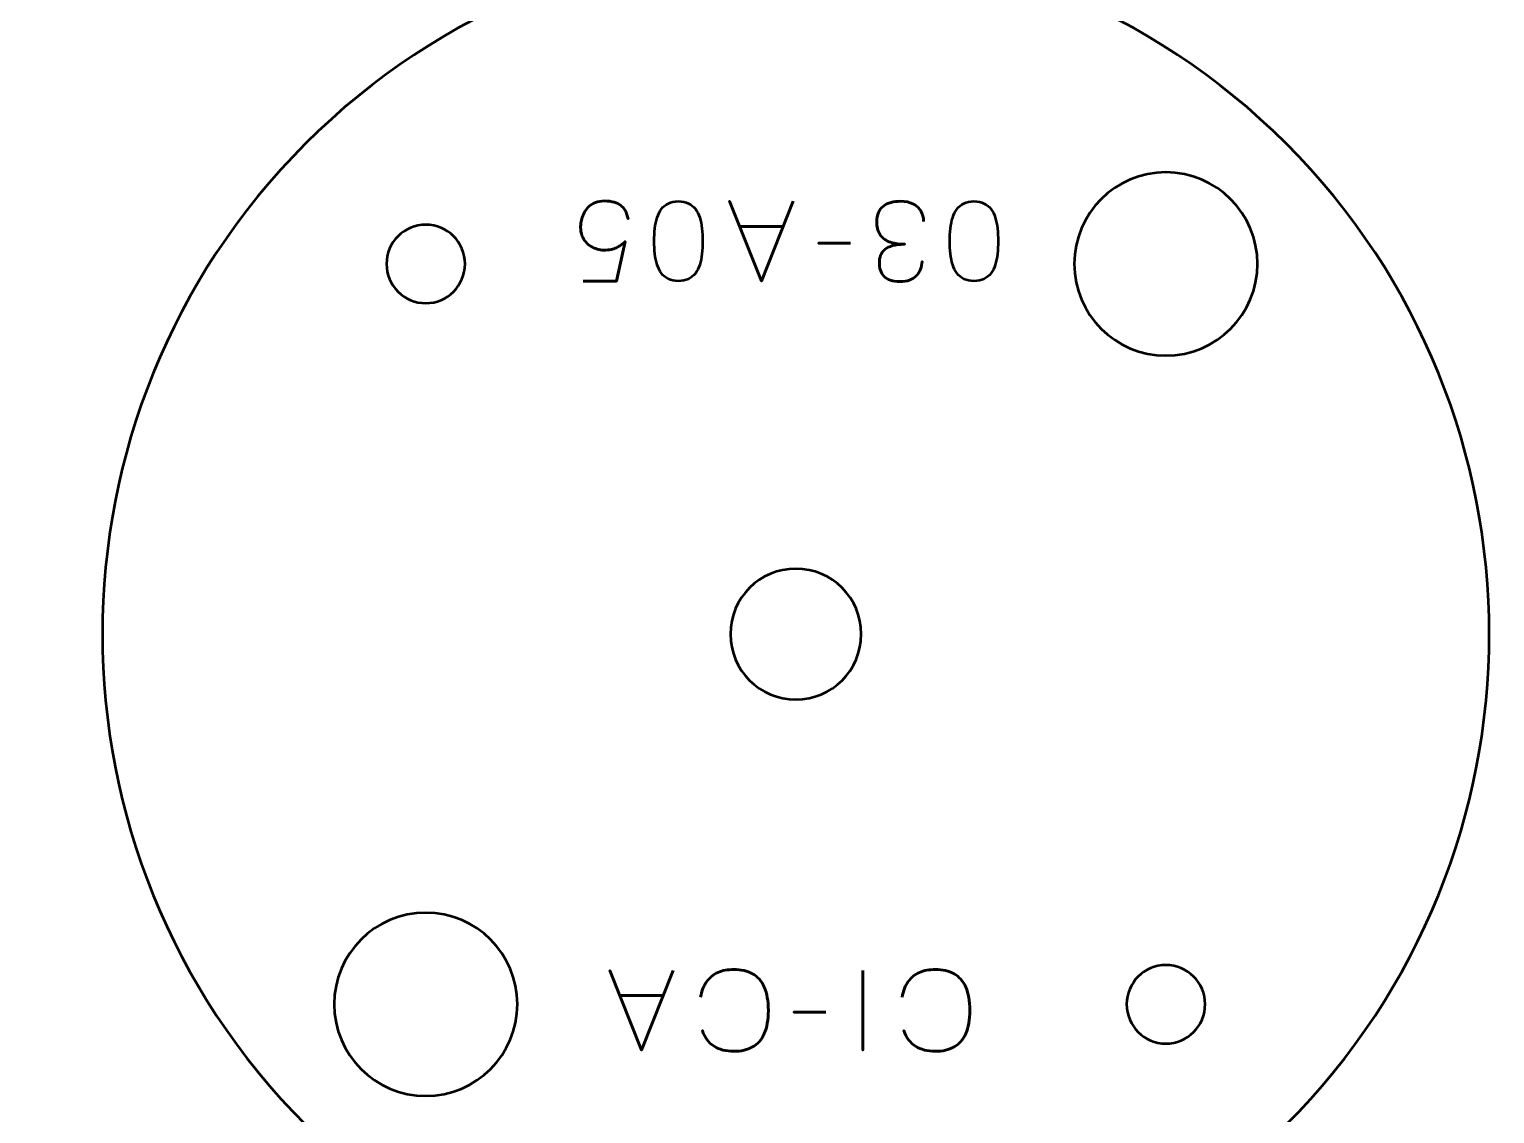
# Model space of a CAD drawing. Header units: centimetres. Extents: x -21 to 0, y -29.7 to 0.
# Drawn here: x -17.23 to -11.63, y -21.88 to -17.74 of the extents above; entities that cross this region are included whole.
import ezdxf

# ---------------------------------------------------------------- set-up
doc = ezdxf.new("R2010")
doc.units = ezdxf.units.CM
doc.header["$MEASUREMENT"] = 0
doc.layers.add('Layer 1', color=7, linetype='Continuous')

msp = doc.modelspace()

# ---------------------------------------------------------------- linework, layer by layer
at = {"layer": 'Layer 1', "color": 1, "lineweight": 53}
msp.add_open_spline([(-21.00003, -29.19995), (-21.00003, -29.19995), (-21.00003, -2.29992), (-21.00003, -2.29992), (-21.00003, -2.29992), (-21.00003, -2.21709), (-20.93286, -2.14992), (-20.85003, -2.14992), (-20.85003, -2.14992), (-20.7672, -2.14992), (-20.70003, -2.08275), (-20.70003, -1.99992), (-20.70003, -1.99992), (-20.70003, -1.91709), (-20.7672, -1.84992), (-20.85003, -1.84992), (-20.85003, -1.84992), (-20.93286, -1.84992), (-21.00003, -1.78275), (-21.00003, -1.69992), (-21.00003, -1.69992), (-21.00003, -1.61709), (-20.93286, -1.54992), (-20.85003, -1.54992), (-20.85003, -1.54992), (-20.7672, -1.54992), (-20.70003, -1.48275), (-20.70003, -1.39992), (-20.70003, -1.39992), (-20.70003, -1.31709), (-20.7672, -1.24992), (-20.85003, -1.24992), (-20.85003, -1.24992), (-20.93286, -1.24992), (-21.00003, -1.18275), (-21.00003, -1.09992), (-21.00003, -1.09992), (-21.00003, -1.09992), (-21.00003, -0.49992), (-21.00003, -0.49992), (-21.00003, -0.49992), (-21.00003, -0.22295), (-20.77694, 0.00004), (-20.49994, 0.00004), (-20.49994, 0.00004), (-20.49994, 0.00004), (-0.50008, 0.00004), (-0.50008, 0.00004), (-0.50008, 0.00004), (-0.22294, 0.00004), (0.00002, -0.22295), (0.00002, -0.49992), (0.00002, -0.49992), (0.00002, -0.49992), (0.00002, -29.19995), (0.00002, -29.19995), (0.00002, -29.19995), (0.00002, -29.47695), (-0.22294, -29.70004), (-0.50008, -29.70004), (-0.50008, -29.70004), (-0.50008, -29.70004), (-20.49994, -29.70004), (-20.49994, -29.70004), (-20.49994, -29.70004), (-20.77694, -29.70004), (-21.00003, -29.47695), (-21.00003, -29.19995)], degree=3, knots=[0, 0, 0, 0, 0.0588235, 0.0588235, 0.0588235, 0.0588235, 0.1176471, 0.1176471, 0.1176471, 0.1176471, 0.1764706, 0.1764706, 0.1764706, 0.1764706, 0.2352941, 0.2352941, 0.2352941, 0.2352941, 0.2941176, 0.2941176, 0.2941176, 0.2941176, 0.3529412, 0.3529412, 0.3529412, 0.3529412, 0.4117647, 0.4117647, 0.4117647, 0.4117647, 0.4705882, 0.4705882, 0.4705882, 0.4705882, 0.5294118, 0.5294118, 0.5294118, 0.5294118, 0.5882353, 0.5882353, 0.5882353, 0.5882353, 0.6470588, 0.6470588, 0.6470588, 0.6470588, 0.7058824, 0.7058824, 0.7058824, 0.7058824, 0.7647059, 0.7647059, 0.7647059, 0.7647059, 0.8235294, 0.8235294, 0.8235294, 0.8235294, 0.8823529, 0.8823529, 0.8823529, 0.8823529, 0.9411765, 0.9411765, 0.9411765, 0.9411765, 1, 1, 1, 1], dxfattribs=at)
at = {"layer": 'Layer 1', "color": 3, "lineweight": 53}
msp.add_open_spline([(-16.17377, -18.17613), (-15.13907, -17.14143), (-13.46083, -17.14143), (-12.4261, -18.17616), (-12.4261, -18.17616), (-11.3914, -19.21086), (-11.3914, -20.8891), (-12.4261, -21.9238), (-12.4261, -21.9238), (-13.46083, -22.95852), (-15.13907, -22.95852), (-16.17377, -21.92382), (-16.17377, -21.92382), (-17.2085, -20.8891), (-17.2085, -19.21086), (-16.17377, -18.17613)], degree=3, knots=[0, 0, 0, 0, 0.25, 0.25, 0.25, 0.25, 0.5, 0.5, 0.5, 0.5, 0.75, 0.75, 0.75, 0.75, 1, 1, 1, 1], dxfattribs=at)
at = {"layer": 'Layer 1', "lineweight": 53}
for points in [[(-13.23575, -18.63577), (-13.23575, -18.44249), (-13.07901, -18.28575), (-12.88574, -18.28575), (-12.88574, -18.28575), (-12.69246, -18.28575), (-12.53572, -18.44249), (-12.53572, -18.63577), (-12.53572, -18.63577), (-12.53572, -18.82904), (-12.69246, -18.98578), (-12.88574, -18.98578), (-12.88574, -18.98578), (-13.07901, -18.98578), (-13.23575, -18.82904), (-13.23575, -18.63577)], [(-15.86417, -18.63576), (-15.86417, -18.55293), (-15.797, -18.48576), (-15.71417, -18.48576), (-15.71417, -18.48576), (-15.63134, -18.48576), (-15.56417, -18.55293), (-15.56417, -18.63576), (-15.56417, -18.63576), (-15.56417, -18.71859), (-15.63134, -18.78576), (-15.71417, -18.78576), (-15.71417, -18.78576), (-15.797, -18.78576), (-15.86417, -18.71859), (-15.86417, -18.63576)], [(-14.54996, -20.04998), (-14.54996, -19.91194), (-14.438, -19.79998), (-14.29996, -19.79998), (-14.29996, -19.79998), (-14.16191, -19.79998), (-14.04995, -19.91194), (-14.04995, -20.04998), (-14.04995, -20.04998), (-14.04995, -20.18803), (-14.16191, -20.29999), (-14.29996, -20.29999), (-14.29996, -20.29999), (-14.438, -20.29999), (-14.54996, -20.18803), (-14.54996, -20.04998)], [(-16.06418, -21.46419), (-16.06418, -21.27092), (-15.90744, -21.11418), (-15.71416, -21.11418), (-15.71416, -21.11418), (-15.52089, -21.11418), (-15.36415, -21.27092), (-15.36415, -21.46419), (-15.36415, -21.46419), (-15.36415, -21.65747), (-15.52089, -21.81421), (-15.71416, -21.81421), (-15.71416, -21.81421), (-15.90744, -21.81421), (-16.06418, -21.65747), (-16.06418, -21.46419)], [(-13.03575, -21.46419), (-13.03575, -21.38136), (-12.96858, -21.31419), (-12.88575, -21.31419), (-12.88575, -21.31419), (-12.80292, -21.31419), (-12.73575, -21.38136), (-12.73575, -21.46419), (-12.73575, -21.46419), (-12.73575, -21.54702), (-12.80292, -21.61419), (-12.88575, -21.61419), (-12.88575, -21.61419), (-12.96858, -21.61419), (-13.03575, -21.54702), (-13.03575, -21.46419)]]:
    msp.add_open_spline(points, degree=3, knots=[0, 0, 0, 0, 0.25, 0.25, 0.25, 0.25, 0.5, 0.5, 0.5, 0.5, 0.75, 0.75, 0.75, 0.75, 1, 1, 1, 1], dxfattribs=at)
at = {"layer": 'Layer 1', "color": 5, "lineweight": 53}
for points, knots in [([(-15.11274, -18.70174), (-15.11274, -18.70174), (-14.98574, -18.70174), (-14.98574, -18.70174), (-14.98574, -18.70174), (-14.98574, -18.70174), (-14.95187, -18.55019), (-14.95187, -18.55019), (-14.95187, -18.55019), (-14.9578, -18.55527), (-14.96344, -18.55985), (-14.96888, -18.56388), (-14.96888, -18.56388), (-14.97424, -18.5679), (-14.97988, -18.57128), (-14.98581, -18.57411), (-14.98581, -18.57411), (-14.99181, -18.57693), (-14.99858, -18.57905), (-15.00613, -18.58053), (-15.00613, -18.58053), (-15.01375, -18.58201), (-15.02278, -18.58279), (-15.03315, -18.58279), (-15.03315, -18.58279), (-15.04162, -18.58279), (-15.05009, -18.58166), (-15.05855, -18.57933), (-15.05855, -18.57933), (-15.06702, -18.57707), (-15.07506, -18.57361), (-15.08268, -18.56903), (-15.08268, -18.56903), (-15.09037, -18.56437), (-15.09715, -18.55858), (-15.10307, -18.5516), (-15.10307, -18.5516), (-15.10907, -18.54461), (-15.1138, -18.53643), (-15.11718, -18.52705), (-15.11718, -18.52705), (-15.12064, -18.51766), (-15.1224, -18.50701), (-15.12247, -18.49516), (-15.12247, -18.49516), (-15.12255, -18.49078), (-15.12205, -18.48528), (-15.12106, -18.47879), (-15.12106, -18.47879), (-15.12015, -18.4723), (-15.11845, -18.46524), (-15.11605, -18.45776), (-15.11605, -18.45776), (-15.11366, -18.45028), (-15.11027, -18.44287), (-15.10597, -18.43554), (-15.10597, -18.43554), (-15.10166, -18.4282), (-15.09616, -18.4215), (-15.08953, -18.41543), (-15.08953, -18.41543), (-15.08289, -18.40936), (-15.07485, -18.40449), (-15.06547, -18.40082), (-15.06547, -18.40082), (-15.05601, -18.39723), (-15.04493, -18.39532), (-15.03231, -18.39525), (-15.03231, -18.39525), (-15.01721, -18.39532), (-15.00451, -18.39694), (-14.99421, -18.39998), (-14.99421, -18.39998), (-14.9839, -18.40308), (-14.97551, -18.4071), (-14.96902, -18.41218), (-14.96902, -18.41218), (-14.96246, -18.41726), (-14.95738, -18.42284), (-14.95371, -18.4289), (-14.95371, -18.4289), (-14.95004, -18.43497), (-14.94729, -18.44104), (-14.94545, -18.44711), (-14.94545, -18.44711), (-14.94362, -18.45318), (-14.94221, -18.45875), (-14.94129, -18.46383), (-14.94129, -18.46383), (-14.94221, -18.45875), (-14.94362, -18.45318), (-14.94545, -18.44711), (-14.94545, -18.44711), (-14.94729, -18.44104), (-14.95004, -18.43497), (-14.95371, -18.4289), (-14.95371, -18.4289), (-14.95738, -18.42284), (-14.96246, -18.41726), (-14.96902, -18.41218), (-14.96902, -18.41218), (-14.97551, -18.4071), (-14.9839, -18.40308), (-14.99421, -18.39998), (-14.99421, -18.39998), (-15.00451, -18.39694), (-15.01721, -18.39532), (-15.03231, -18.39525), (-15.03231, -18.39525), (-15.04493, -18.39532), (-15.05601, -18.39723), (-15.06547, -18.40082), (-15.06547, -18.40082), (-15.07485, -18.40449), (-15.08289, -18.40936), (-15.08953, -18.41543), (-15.08953, -18.41543), (-15.09616, -18.4215), (-15.10166, -18.4282), (-15.10597, -18.43554), (-15.10597, -18.43554), (-15.11027, -18.44287), (-15.11366, -18.45028), (-15.11605, -18.45776), (-15.11605, -18.45776), (-15.11845, -18.46524), (-15.12015, -18.4723), (-15.12106, -18.47879), (-15.12106, -18.47879), (-15.12205, -18.48528), (-15.12255, -18.49078), (-15.12247, -18.49516), (-15.12247, -18.49516), (-15.1224, -18.50701), (-15.12064, -18.51766), (-15.11718, -18.52705), (-15.11718, -18.52705), (-15.1138, -18.53643), (-15.10907, -18.54461), (-15.10307, -18.5516), (-15.10307, -18.5516), (-15.09715, -18.55858), (-15.09037, -18.56437), (-15.08268, -18.56903), (-15.08268, -18.56903), (-15.07506, -18.57361), (-15.06702, -18.57707), (-15.05855, -18.57933), (-15.05855, -18.57933), (-15.05009, -18.58166), (-15.04162, -18.58279), (-15.03315, -18.58279), (-15.03315, -18.58279), (-15.02278, -18.58279), (-15.01375, -18.58201), (-15.00613, -18.58053), (-15.00613, -18.58053), (-14.99858, -18.57905), (-14.99181, -18.57693), (-14.98581, -18.57411), (-14.98581, -18.57411), (-14.97988, -18.57128), (-14.97424, -18.5679), (-14.96888, -18.56388), (-14.96888, -18.56388), (-14.96344, -18.55985), (-14.9578, -18.55527), (-14.95187, -18.55019), (-14.95187, -18.55019), (-14.95187, -18.55019), (-14.98574, -18.70174), (-14.98574, -18.70174), (-14.98574, -18.70174), (-14.98574, -18.70174), (-15.11274, -18.70174), (-15.11274, -18.70174)], [0, 0, 0, 0, 0.0227273, 0.0227273, 0.0227273, 0.0227273, 0.0454545, 0.0454545, 0.0454545, 0.0454545, 0.0681818, 0.0681818, 0.0681818, 0.0681818, 0.0909091, 0.0909091, 0.0909091, 0.0909091, 0.1136364, 0.1136364, 0.1136364, 0.1136364, 0.1363636, 0.1363636, 0.1363636, 0.1363636, 0.1590909, 0.1590909, 0.1590909, 0.1590909, 0.1818182, 0.1818182, 0.1818182, 0.1818182, 0.2045455, 0.2045455, 0.2045455, 0.2045455, 0.2272727, 0.2272727, 0.2272727, 0.2272727, 0.25, 0.25, 0.25, 0.25, 0.2727273, 0.2727273, 0.2727273, 0.2727273, 0.2954545, 0.2954545, 0.2954545, 0.2954545, 0.3181818, 0.3181818, 0.3181818, 0.3181818, 0.3409091, 0.3409091, 0.3409091, 0.3409091, 0.3636364, 0.3636364, 0.3636364, 0.3636364, 0.3863636, 0.3863636, 0.3863636, 0.3863636, 0.4090909, 0.4090909, 0.4090909, 0.4090909, 0.4318182, 0.4318182, 0.4318182, 0.4318182, 0.4545455, 0.4545455, 0.4545455, 0.4545455, 0.4772727, 0.4772727, 0.4772727, 0.4772727, 0.5, 0.5, 0.5, 0.5, 0.5227273, 0.5227273, 0.5227273, 0.5227273, 0.5454545, 0.5454545, 0.5454545, 0.5454545, 0.5681818, 0.5681818, 0.5681818, 0.5681818, 0.5909091, 0.5909091, 0.5909091, 0.5909091, 0.6136364, 0.6136364, 0.6136364, 0.6136364, 0.6363636, 0.6363636, 0.6363636, 0.6363636, 0.6590909, 0.6590909, 0.6590909, 0.6590909, 0.6818182, 0.6818182, 0.6818182, 0.6818182, 0.7045455, 0.7045455, 0.7045455, 0.7045455, 0.7272727, 0.7272727, 0.7272727, 0.7272727, 0.75, 0.75, 0.75, 0.75, 0.7727273, 0.7727273, 0.7727273, 0.7727273, 0.7954545, 0.7954545, 0.7954545, 0.7954545, 0.8181818, 0.8181818, 0.8181818, 0.8181818, 0.8409091, 0.8409091, 0.8409091, 0.8409091, 0.8636364, 0.8636364, 0.8636364, 0.8636364, 0.8863636, 0.8863636, 0.8863636, 0.8863636, 0.9090909, 0.9090909, 0.9090909, 0.9090909, 0.9318182, 0.9318182, 0.9318182, 0.9318182, 0.9545455, 0.9545455, 0.9545455, 0.9545455, 0.9772727, 0.9772727, 0.9772727, 0.9772727, 1, 1, 1, 1]), ([(-14.74868, -18.39652), (-14.76349, -18.39659), (-14.77626, -18.3992), (-14.78692, -18.40428), (-14.78692, -18.40428), (-14.7975, -18.40936), (-14.80632, -18.41663), (-14.81337, -18.42587), (-14.81337, -18.42587), (-14.82036, -18.43518), (-14.82586, -18.44619), (-14.82995, -18.45889), (-14.82995, -18.45889), (-14.83398, -18.47159), (-14.83687, -18.48549), (-14.83849, -18.50073), (-14.83849, -18.50073), (-14.84019, -18.51597), (-14.84103, -18.53199), (-14.84096, -18.54892), (-14.84096, -18.54892), (-14.84103, -18.56578), (-14.84019, -18.5818), (-14.83849, -18.59697), (-14.83849, -18.59697), (-14.83687, -18.61214), (-14.83398, -18.62611), (-14.82995, -18.63881), (-14.82995, -18.63881), (-14.82586, -18.65144), (-14.82036, -18.66244), (-14.81337, -18.67183), (-14.81337, -18.67183), (-14.80632, -18.68114), (-14.7975, -18.68841), (-14.78692, -18.69349), (-14.78692, -18.69349), (-14.77626, -18.69864), (-14.76349, -18.70125), (-14.74868, -18.70132), (-14.74868, -18.70132), (-14.73386, -18.70125), (-14.72109, -18.69864), (-14.71043, -18.69349), (-14.71043, -18.69349), (-14.69985, -18.68841), (-14.69103, -18.68114), (-14.68398, -18.67183), (-14.68398, -18.67183), (-14.67699, -18.66244), (-14.67149, -18.65144), (-14.6674, -18.63881), (-14.6674, -18.63881), (-14.66337, -18.62611), (-14.66048, -18.61214), (-14.65886, -18.59697), (-14.65886, -18.59697), (-14.65717, -18.5818), (-14.65632, -18.56578), (-14.65639, -18.54892), (-14.65639, -18.54892), (-14.65632, -18.53199), (-14.65717, -18.51597), (-14.65886, -18.50073), (-14.65886, -18.50073), (-14.66048, -18.48549), (-14.66337, -18.47159), (-14.6674, -18.45889), (-14.6674, -18.45889), (-14.67149, -18.44619), (-14.67699, -18.43518), (-14.68398, -18.42587), (-14.68398, -18.42587), (-14.69103, -18.41663), (-14.69985, -18.40936), (-14.71043, -18.40428), (-14.71043, -18.40428), (-14.72109, -18.3992), (-14.73386, -18.39659), (-14.74868, -18.39652)], [0, 0, 0, 0, 0.05, 0.05, 0.05, 0.05, 0.1, 0.1, 0.1, 0.1, 0.15, 0.15, 0.15, 0.15, 0.2, 0.2, 0.2, 0.2, 0.25, 0.25, 0.25, 0.25, 0.3, 0.3, 0.3, 0.3, 0.35, 0.35, 0.35, 0.35, 0.4, 0.4, 0.4, 0.4, 0.45, 0.45, 0.45, 0.45, 0.5, 0.5, 0.5, 0.5, 0.55, 0.55, 0.55, 0.55, 0.6, 0.6, 0.6, 0.6, 0.65, 0.65, 0.65, 0.65, 0.7, 0.7, 0.7, 0.7, 0.75, 0.75, 0.75, 0.75, 0.8, 0.8, 0.8, 0.8, 0.85, 0.85, 0.85, 0.85, 0.9, 0.9, 0.9, 0.9, 0.95, 0.95, 0.95, 0.95, 1, 1, 1, 1]), ([(-14.74868, -18.39652), (-14.76349, -18.39659), (-14.77626, -18.3992), (-14.78692, -18.40428), (-14.78692, -18.40428), (-14.7975, -18.40936), (-14.80632, -18.41663), (-14.81337, -18.42587), (-14.81337, -18.42587), (-14.82036, -18.43518), (-14.82586, -18.44619), (-14.82995, -18.45889), (-14.82995, -18.45889), (-14.83398, -18.47159), (-14.83687, -18.48549), (-14.83849, -18.50073), (-14.83849, -18.50073), (-14.84019, -18.51597), (-14.84103, -18.53199), (-14.84096, -18.54892), (-14.84096, -18.54892), (-14.84103, -18.56578), (-14.84019, -18.5818), (-14.83849, -18.59697), (-14.83849, -18.59697), (-14.83687, -18.61214), (-14.83398, -18.62611), (-14.82995, -18.63881), (-14.82995, -18.63881), (-14.82586, -18.65144), (-14.82036, -18.66244), (-14.81337, -18.67183), (-14.81337, -18.67183), (-14.80632, -18.68114), (-14.7975, -18.68841), (-14.78692, -18.69349), (-14.78692, -18.69349), (-14.77626, -18.69864), (-14.76349, -18.70125), (-14.74868, -18.70132), (-14.74868, -18.70132), (-14.73386, -18.70125), (-14.72109, -18.69864), (-14.71043, -18.69349), (-14.71043, -18.69349), (-14.69985, -18.68841), (-14.69103, -18.68114), (-14.68398, -18.67183), (-14.68398, -18.67183), (-14.67699, -18.66244), (-14.67149, -18.65144), (-14.6674, -18.63881), (-14.6674, -18.63881), (-14.66337, -18.62611), (-14.66048, -18.61214), (-14.65886, -18.59697), (-14.65886, -18.59697), (-14.65717, -18.5818), (-14.65632, -18.56578), (-14.65639, -18.54892), (-14.65639, -18.54892), (-14.65632, -18.53199), (-14.65717, -18.51597), (-14.65886, -18.50073), (-14.65886, -18.50073), (-14.66048, -18.48549), (-14.66337, -18.47159), (-14.6674, -18.45889), (-14.6674, -18.45889), (-14.67149, -18.44619), (-14.67699, -18.43518), (-14.68398, -18.42587), (-14.68398, -18.42587), (-14.69103, -18.41663), (-14.69985, -18.40936), (-14.71043, -18.40428), (-14.71043, -18.40428), (-14.72109, -18.3992), (-14.73386, -18.39659), (-14.74868, -18.39652)], [0, 0, 0, 0, 0.05, 0.05, 0.05, 0.05, 0.1, 0.1, 0.1, 0.1, 0.15, 0.15, 0.15, 0.15, 0.2, 0.2, 0.2, 0.2, 0.25, 0.25, 0.25, 0.25, 0.3, 0.3, 0.3, 0.3, 0.35, 0.35, 0.35, 0.35, 0.4, 0.4, 0.4, 0.4, 0.45, 0.45, 0.45, 0.45, 0.5, 0.5, 0.5, 0.5, 0.55, 0.55, 0.55, 0.55, 0.6, 0.6, 0.6, 0.6, 0.65, 0.65, 0.65, 0.65, 0.7, 0.7, 0.7, 0.7, 0.75, 0.75, 0.75, 0.75, 0.8, 0.8, 0.8, 0.8, 0.85, 0.85, 0.85, 0.85, 0.9, 0.9, 0.9, 0.9, 0.95, 0.95, 0.95, 0.95, 1, 1, 1, 1]), ([(-14.31053, -18.39652), (-14.31053, -18.39652), (-14.4316, -18.70174), (-14.4316, -18.70174), (-14.4316, -18.70174), (-14.4316, -18.70174), (-14.5531, -18.39652), (-14.5531, -18.39652), (-14.5531, -18.39652), (-14.5531, -18.39652), (-14.4316, -18.70174), (-14.4316, -18.70174), (-14.4316, -18.70174), (-14.4316, -18.70174), (-14.31053, -18.39652), (-14.31053, -18.39652)], [0, 0, 0, 0, 0.25, 0.25, 0.25, 0.25, 0.5, 0.5, 0.5, 0.5, 0.75, 0.75, 0.75, 0.75, 1, 1, 1, 1]), ([(-13.81185, -18.47314), (-13.81192, -18.4579), (-13.81545, -18.44464), (-13.82243, -18.43314), (-13.82243, -18.43314), (-13.82942, -18.42171), (-13.83937, -18.41275), (-13.85235, -18.40633), (-13.85235, -18.40633), (-13.86533, -18.39991), (-13.88092, -18.39666), (-13.89906, -18.39652), (-13.89906, -18.39652), (-13.91267, -18.39652), (-13.92502, -18.39793), (-13.93617, -18.40089), (-13.93617, -18.40089), (-13.94739, -18.40386), (-13.95698, -18.40844), (-13.9651, -18.41472), (-13.9651, -18.41472), (-13.97321, -18.421), (-13.97942, -18.42912), (-13.98379, -18.43899), (-13.98379, -18.43899), (-13.98824, -18.44894), (-13.99042, -18.46087), (-13.99049, -18.47484), (-13.99049, -18.47484), (-13.99057, -18.49346), (-13.98676, -18.5092), (-13.97921, -18.52197), (-13.97921, -18.52197), (-13.97166, -18.53474), (-13.95994, -18.54433), (-13.94421, -18.55089), (-13.94421, -18.55089), (-13.92848, -18.55746), (-13.9083, -18.56077), (-13.88382, -18.56077), (-13.88382, -18.56077), (-13.90209, -18.5607), (-13.9174, -18.56239), (-13.92989, -18.56585), (-13.92989, -18.56585), (-13.94231, -18.56931), (-13.95225, -18.57418), (-13.95973, -18.58053), (-13.95973, -18.58053), (-13.96721, -18.58681), (-13.97264, -18.59429), (-13.97589, -18.60289), (-13.97589, -18.60289), (-13.97921, -18.61143), (-13.98083, -18.62081), (-13.98076, -18.63104), (-13.98076, -18.63104), (-13.98083, -18.64128), (-13.97942, -18.65073), (-13.9766, -18.65948), (-13.9766, -18.65948), (-13.97384, -18.66823), (-13.96933, -18.67592), (-13.96319, -18.68248), (-13.96319, -18.68248), (-13.95705, -18.68904), (-13.94894, -18.69419), (-13.93899, -18.69786), (-13.93899, -18.69786), (-13.92897, -18.70153), (-13.91676, -18.70336), (-13.90244, -18.70343), (-13.90244, -18.70343), (-13.88819, -18.70336), (-13.8757, -18.70125), (-13.86512, -18.69715), (-13.86512, -18.69715), (-13.85446, -18.69306), (-13.84572, -18.68749), (-13.83866, -18.68036), (-13.83866, -18.68036), (-13.83168, -18.67324), (-13.82645, -18.66512), (-13.823, -18.65595), (-13.823, -18.65595), (-13.81947, -18.64678), (-13.81778, -18.63704), (-13.81778, -18.62681), (-13.81778, -18.62681), (-13.81778, -18.63704), (-13.81947, -18.64678), (-13.823, -18.65595), (-13.823, -18.65595), (-13.82645, -18.66512), (-13.83168, -18.67324), (-13.83866, -18.68036), (-13.83866, -18.68036), (-13.84572, -18.68749), (-13.85446, -18.69306), (-13.86512, -18.69715), (-13.86512, -18.69715), (-13.8757, -18.70125), (-13.88819, -18.70336), (-13.90244, -18.70343), (-13.90244, -18.70343), (-13.91676, -18.70336), (-13.92897, -18.70153), (-13.93899, -18.69786), (-13.93899, -18.69786), (-13.94894, -18.69419), (-13.95705, -18.68904), (-13.96319, -18.68248), (-13.96319, -18.68248), (-13.96933, -18.67592), (-13.97384, -18.66823), (-13.9766, -18.65948), (-13.9766, -18.65948), (-13.97942, -18.65073), (-13.98083, -18.64128), (-13.98076, -18.63104), (-13.98076, -18.63104), (-13.98083, -18.62081), (-13.97921, -18.61143), (-13.97589, -18.60289), (-13.97589, -18.60289), (-13.97264, -18.59429), (-13.96721, -18.58681), (-13.95973, -18.58053), (-13.95973, -18.58053), (-13.95225, -18.57418), (-13.94231, -18.56931), (-13.92989, -18.56585), (-13.92989, -18.56585), (-13.9174, -18.56239), (-13.90209, -18.5607), (-13.88382, -18.56077), (-13.88382, -18.56077), (-13.9083, -18.56077), (-13.92848, -18.55746), (-13.94421, -18.55089), (-13.94421, -18.55089), (-13.95994, -18.54433), (-13.97166, -18.53474), (-13.97921, -18.52197), (-13.97921, -18.52197), (-13.98676, -18.5092), (-13.99057, -18.49346), (-13.99049, -18.47484), (-13.99049, -18.47484), (-13.99042, -18.46087), (-13.98824, -18.44894), (-13.98379, -18.43899), (-13.98379, -18.43899), (-13.97942, -18.42912), (-13.97321, -18.421), (-13.9651, -18.41472), (-13.9651, -18.41472), (-13.95698, -18.40844), (-13.94739, -18.40386), (-13.93617, -18.40089), (-13.93617, -18.40089), (-13.92502, -18.39793), (-13.91267, -18.39652), (-13.89906, -18.39652), (-13.89906, -18.39652), (-13.88092, -18.39666), (-13.86533, -18.39991), (-13.85235, -18.40633), (-13.85235, -18.40633), (-13.83937, -18.41275), (-13.82942, -18.42171), (-13.82243, -18.43314), (-13.82243, -18.43314), (-13.81545, -18.44464), (-13.81192, -18.4579), (-13.81185, -18.47314)], [0, 0, 0, 0, 0.0227273, 0.0227273, 0.0227273, 0.0227273, 0.0454545, 0.0454545, 0.0454545, 0.0454545, 0.0681818, 0.0681818, 0.0681818, 0.0681818, 0.0909091, 0.0909091, 0.0909091, 0.0909091, 0.1136364, 0.1136364, 0.1136364, 0.1136364, 0.1363636, 0.1363636, 0.1363636, 0.1363636, 0.1590909, 0.1590909, 0.1590909, 0.1590909, 0.1818182, 0.1818182, 0.1818182, 0.1818182, 0.2045455, 0.2045455, 0.2045455, 0.2045455, 0.2272727, 0.2272727, 0.2272727, 0.2272727, 0.25, 0.25, 0.25, 0.25, 0.2727273, 0.2727273, 0.2727273, 0.2727273, 0.2954545, 0.2954545, 0.2954545, 0.2954545, 0.3181818, 0.3181818, 0.3181818, 0.3181818, 0.3409091, 0.3409091, 0.3409091, 0.3409091, 0.3636364, 0.3636364, 0.3636364, 0.3636364, 0.3863636, 0.3863636, 0.3863636, 0.3863636, 0.4090909, 0.4090909, 0.4090909, 0.4090909, 0.4318182, 0.4318182, 0.4318182, 0.4318182, 0.4545455, 0.4545455, 0.4545455, 0.4545455, 0.4772727, 0.4772727, 0.4772727, 0.4772727, 0.5, 0.5, 0.5, 0.5, 0.5227273, 0.5227273, 0.5227273, 0.5227273, 0.5454545, 0.5454545, 0.5454545, 0.5454545, 0.5681818, 0.5681818, 0.5681818, 0.5681818, 0.5909091, 0.5909091, 0.5909091, 0.5909091, 0.6136364, 0.6136364, 0.6136364, 0.6136364, 0.6363636, 0.6363636, 0.6363636, 0.6363636, 0.6590909, 0.6590909, 0.6590909, 0.6590909, 0.6818182, 0.6818182, 0.6818182, 0.6818182, 0.7045455, 0.7045455, 0.7045455, 0.7045455, 0.7272727, 0.7272727, 0.7272727, 0.7272727, 0.75, 0.75, 0.75, 0.75, 0.7727273, 0.7727273, 0.7727273, 0.7727273, 0.7954545, 0.7954545, 0.7954545, 0.7954545, 0.8181818, 0.8181818, 0.8181818, 0.8181818, 0.8409091, 0.8409091, 0.8409091, 0.8409091, 0.8636364, 0.8636364, 0.8636364, 0.8636364, 0.8863636, 0.8863636, 0.8863636, 0.8863636, 0.9090909, 0.9090909, 0.9090909, 0.9090909, 0.9318182, 0.9318182, 0.9318182, 0.9318182, 0.9545455, 0.9545455, 0.9545455, 0.9545455, 0.9772727, 0.9772727, 0.9772727, 0.9772727, 1, 1, 1, 1]), ([(-13.61924, -18.39652), (-13.63405, -18.39659), (-13.64682, -18.3992), (-13.65748, -18.40428), (-13.65748, -18.40428), (-13.66806, -18.40936), (-13.67688, -18.41663), (-13.68393, -18.42587), (-13.68393, -18.42587), (-13.69092, -18.43518), (-13.69642, -18.44619), (-13.70051, -18.45889), (-13.70051, -18.45889), (-13.70454, -18.47159), (-13.70743, -18.48549), (-13.70905, -18.50073), (-13.70905, -18.50073), (-13.71075, -18.51597), (-13.71159, -18.53199), (-13.71152, -18.54892), (-13.71152, -18.54892), (-13.71159, -18.56578), (-13.71075, -18.5818), (-13.70905, -18.59697), (-13.70905, -18.59697), (-13.70743, -18.61214), (-13.70454, -18.62611), (-13.70051, -18.63881), (-13.70051, -18.63881), (-13.69642, -18.65144), (-13.69092, -18.66244), (-13.68393, -18.67183), (-13.68393, -18.67183), (-13.67688, -18.68114), (-13.66806, -18.68841), (-13.65748, -18.69349), (-13.65748, -18.69349), (-13.64682, -18.69864), (-13.63405, -18.70125), (-13.61924, -18.70132), (-13.61924, -18.70132), (-13.60442, -18.70125), (-13.59165, -18.69864), (-13.58099, -18.69349), (-13.58099, -18.69349), (-13.57041, -18.68841), (-13.56159, -18.68114), (-13.55454, -18.67183), (-13.55454, -18.67183), (-13.54755, -18.66244), (-13.54205, -18.65144), (-13.53796, -18.63881), (-13.53796, -18.63881), (-13.53393, -18.62611), (-13.53104, -18.61214), (-13.52942, -18.59697), (-13.52942, -18.59697), (-13.52773, -18.5818), (-13.52688, -18.56578), (-13.52695, -18.54892), (-13.52695, -18.54892), (-13.52688, -18.53199), (-13.52773, -18.51597), (-13.52942, -18.50073), (-13.52942, -18.50073), (-13.53104, -18.48549), (-13.53393, -18.47159), (-13.53796, -18.45889), (-13.53796, -18.45889), (-13.54205, -18.44619), (-13.54755, -18.43518), (-13.55454, -18.42587), (-13.55454, -18.42587), (-13.56159, -18.41663), (-13.57041, -18.40936), (-13.58099, -18.40428), (-13.58099, -18.40428), (-13.59165, -18.3992), (-13.60442, -18.39659), (-13.61924, -18.39652)], [0, 0, 0, 0, 0.05, 0.05, 0.05, 0.05, 0.1, 0.1, 0.1, 0.1, 0.15, 0.15, 0.15, 0.15, 0.2, 0.2, 0.2, 0.2, 0.25, 0.25, 0.25, 0.25, 0.3, 0.3, 0.3, 0.3, 0.35, 0.35, 0.35, 0.35, 0.4, 0.4, 0.4, 0.4, 0.45, 0.45, 0.45, 0.45, 0.5, 0.5, 0.5, 0.5, 0.55, 0.55, 0.55, 0.55, 0.6, 0.6, 0.6, 0.6, 0.65, 0.65, 0.65, 0.65, 0.7, 0.7, 0.7, 0.7, 0.75, 0.75, 0.75, 0.75, 0.8, 0.8, 0.8, 0.8, 0.85, 0.85, 0.85, 0.85, 0.9, 0.9, 0.9, 0.9, 0.95, 0.95, 0.95, 0.95, 1, 1, 1, 1]), ([(-13.61924, -18.39652), (-13.63405, -18.39659), (-13.64682, -18.3992), (-13.65748, -18.40428), (-13.65748, -18.40428), (-13.66806, -18.40936), (-13.67688, -18.41663), (-13.68393, -18.42587), (-13.68393, -18.42587), (-13.69092, -18.43518), (-13.69642, -18.44619), (-13.70051, -18.45889), (-13.70051, -18.45889), (-13.70454, -18.47159), (-13.70743, -18.48549), (-13.70905, -18.50073), (-13.70905, -18.50073), (-13.71075, -18.51597), (-13.71159, -18.53199), (-13.71152, -18.54892), (-13.71152, -18.54892), (-13.71159, -18.56578), (-13.71075, -18.5818), (-13.70905, -18.59697), (-13.70905, -18.59697), (-13.70743, -18.61214), (-13.70454, -18.62611), (-13.70051, -18.63881), (-13.70051, -18.63881), (-13.69642, -18.65144), (-13.69092, -18.66244), (-13.68393, -18.67183), (-13.68393, -18.67183), (-13.67688, -18.68114), (-13.66806, -18.68841), (-13.65748, -18.69349), (-13.65748, -18.69349), (-13.64682, -18.69864), (-13.63405, -18.70125), (-13.61924, -18.70132), (-13.61924, -18.70132), (-13.60442, -18.70125), (-13.59165, -18.69864), (-13.58099, -18.69349), (-13.58099, -18.69349), (-13.57041, -18.68841), (-13.56159, -18.68114), (-13.55454, -18.67183), (-13.55454, -18.67183), (-13.54755, -18.66244), (-13.54205, -18.65144), (-13.53796, -18.63881), (-13.53796, -18.63881), (-13.53393, -18.62611), (-13.53104, -18.61214), (-13.52942, -18.59697), (-13.52942, -18.59697), (-13.52773, -18.5818), (-13.52688, -18.56578), (-13.52695, -18.54892), (-13.52695, -18.54892), (-13.52688, -18.53199), (-13.52773, -18.51597), (-13.52942, -18.50073), (-13.52942, -18.50073), (-13.53104, -18.48549), (-13.53393, -18.47159), (-13.53796, -18.45889), (-13.53796, -18.45889), (-13.54205, -18.44619), (-13.54755, -18.43518), (-13.55454, -18.42587), (-13.55454, -18.42587), (-13.56159, -18.41663), (-13.57041, -18.40936), (-13.58099, -18.40428), (-13.58099, -18.40428), (-13.59165, -18.3992), (-13.60442, -18.39659), (-13.61924, -18.39652)], [0, 0, 0, 0, 0.05, 0.05, 0.05, 0.05, 0.1, 0.1, 0.1, 0.1, 0.15, 0.15, 0.15, 0.15, 0.2, 0.2, 0.2, 0.2, 0.25, 0.25, 0.25, 0.25, 0.3, 0.3, 0.3, 0.3, 0.35, 0.35, 0.35, 0.35, 0.4, 0.4, 0.4, 0.4, 0.45, 0.45, 0.45, 0.45, 0.5, 0.5, 0.5, 0.5, 0.55, 0.55, 0.55, 0.55, 0.6, 0.6, 0.6, 0.6, 0.65, 0.65, 0.65, 0.65, 0.7, 0.7, 0.7, 0.7, 0.75, 0.75, 0.75, 0.75, 0.8, 0.8, 0.8, 0.8, 0.85, 0.85, 0.85, 0.85, 0.9, 0.9, 0.9, 0.9, 0.95, 0.95, 0.95, 0.95, 1, 1, 1, 1]), ([(-14.34863, -18.49262), (-14.34863, -18.49262), (-14.51457, -18.49262), (-14.51457, -18.49262), (-14.51457, -18.49262), (-14.51457, -18.49262), (-14.34863, -18.49262), (-14.34863, -18.49262)], [0, 0, 0, 0, 0.5, 0.5, 0.5, 0.5, 1, 1, 1, 1]), ([(-14.0904, -18.55612), (-14.0904, -18.55612), (-14.21359, -18.55612), (-14.21359, -18.55612), (-14.21359, -18.55612), (-14.21359, -18.55612), (-14.0904, -18.55612), (-14.0904, -18.55612)], [0, 0, 0, 0, 0.5, 0.5, 0.5, 0.5, 1, 1, 1, 1]), ([(-14.76816, -21.33466), (-14.76816, -21.33466), (-14.88923, -21.63988), (-14.88923, -21.63988), (-14.88923, -21.63988), (-14.88923, -21.63988), (-15.01073, -21.33466), (-15.01073, -21.33466), (-15.01073, -21.33466), (-15.01073, -21.33466), (-14.88923, -21.63988), (-14.88923, -21.63988), (-14.88923, -21.63988), (-14.88923, -21.63988), (-14.76816, -21.33466), (-14.76816, -21.33466)], [0, 0, 0, 0, 0.25, 0.25, 0.25, 0.25, 0.5, 0.5, 0.5, 0.5, 0.75, 0.75, 0.75, 0.75, 1, 1, 1, 1]), ([(-14.66402, -21.43711), (-14.6595, -21.41291), (-14.6516, -21.39294), (-14.64052, -21.37728), (-14.64052, -21.37728), (-14.62938, -21.36168), (-14.61512, -21.35011), (-14.59777, -21.34256), (-14.59777, -21.34256), (-14.58048, -21.33501), (-14.56016, -21.3312), (-14.53702, -21.33127), (-14.53702, -21.33127), (-14.50887, -21.3312), (-14.48495, -21.33664), (-14.46533, -21.34771), (-14.46533, -21.34771), (-14.44572, -21.35872), (-14.43076, -21.37572), (-14.42046, -21.39879), (-14.42046, -21.39879), (-14.41016, -21.42187), (-14.40501, -21.45143), (-14.40494, -21.48748), (-14.40494, -21.48748), (-14.40501, -21.52339), (-14.41016, -21.55289), (-14.42046, -21.57596), (-14.42046, -21.57596), (-14.43076, -21.59903), (-14.44572, -21.6161), (-14.46533, -21.62718), (-14.46533, -21.62718), (-14.48495, -21.63826), (-14.50887, -21.64376), (-14.53702, -21.64369), (-14.53702, -21.64369), (-14.56715, -21.64376), (-14.5924, -21.63734), (-14.61265, -21.62443), (-14.61265, -21.62443), (-14.63297, -21.61152), (-14.64786, -21.59155), (-14.65724, -21.56453), (-14.65724, -21.56453), (-14.64786, -21.59155), (-14.63297, -21.61152), (-14.61265, -21.62443), (-14.61265, -21.62443), (-14.5924, -21.63734), (-14.56715, -21.64376), (-14.53702, -21.64369), (-14.53702, -21.64369), (-14.50887, -21.64376), (-14.48495, -21.63826), (-14.46533, -21.62718), (-14.46533, -21.62718), (-14.44572, -21.6161), (-14.43076, -21.59903), (-14.42046, -21.57596), (-14.42046, -21.57596), (-14.41016, -21.55289), (-14.40501, -21.52339), (-14.40494, -21.48748), (-14.40494, -21.48748), (-14.40501, -21.45143), (-14.41016, -21.42187), (-14.42046, -21.39879), (-14.42046, -21.39879), (-14.43076, -21.37572), (-14.44572, -21.35872), (-14.46533, -21.34771), (-14.46533, -21.34771), (-14.48495, -21.33664), (-14.50887, -21.3312), (-14.53702, -21.33127), (-14.53702, -21.33127), (-14.56016, -21.3312), (-14.58048, -21.33501), (-14.59777, -21.34256), (-14.59777, -21.34256), (-14.61512, -21.35011), (-14.62938, -21.36168), (-14.64052, -21.37728), (-14.64052, -21.37728), (-14.6516, -21.39294), (-14.6595, -21.41291), (-14.66402, -21.43711)], [0, 0, 0, 0, 0.0454545, 0.0454545, 0.0454545, 0.0454545, 0.0909091, 0.0909091, 0.0909091, 0.0909091, 0.1363636, 0.1363636, 0.1363636, 0.1363636, 0.1818182, 0.1818182, 0.1818182, 0.1818182, 0.2272727, 0.2272727, 0.2272727, 0.2272727, 0.2727273, 0.2727273, 0.2727273, 0.2727273, 0.3181818, 0.3181818, 0.3181818, 0.3181818, 0.3636364, 0.3636364, 0.3636364, 0.3636364, 0.4090909, 0.4090909, 0.4090909, 0.4090909, 0.4545455, 0.4545455, 0.4545455, 0.4545455, 0.5, 0.5, 0.5, 0.5, 0.5454545, 0.5454545, 0.5454545, 0.5454545, 0.5909091, 0.5909091, 0.5909091, 0.5909091, 0.6363636, 0.6363636, 0.6363636, 0.6363636, 0.6818182, 0.6818182, 0.6818182, 0.6818182, 0.7272727, 0.7272727, 0.7272727, 0.7272727, 0.7727273, 0.7727273, 0.7727273, 0.7727273, 0.8181818, 0.8181818, 0.8181818, 0.8181818, 0.8636364, 0.8636364, 0.8636364, 0.8636364, 0.9090909, 0.9090909, 0.9090909, 0.9090909, 0.9545455, 0.9545455, 0.9545455, 0.9545455, 1, 1, 1, 1]), ([(-14.04384, -21.33466), (-14.04384, -21.33466), (-14.04384, -21.63988), (-14.04384, -21.63988), (-14.04384, -21.63988), (-14.04384, -21.63988), (-14.04384, -21.33466), (-14.04384, -21.33466)], [0, 0, 0, 0, 0.5, 0.5, 0.5, 0.5, 1, 1, 1, 1]), ([(-13.89398, -21.43711), (-13.88946, -21.41291), (-13.88156, -21.39294), (-13.87048, -21.37728), (-13.87048, -21.37728), (-13.85934, -21.36168), (-13.84508, -21.35011), (-13.82773, -21.34256), (-13.82773, -21.34256), (-13.81044, -21.33501), (-13.79012, -21.3312), (-13.76698, -21.33127), (-13.76698, -21.33127), (-13.73883, -21.3312), (-13.71491, -21.33664), (-13.69529, -21.34771), (-13.69529, -21.34771), (-13.67568, -21.35872), (-13.66072, -21.37572), (-13.65042, -21.39879), (-13.65042, -21.39879), (-13.64012, -21.42187), (-13.63497, -21.45143), (-13.6349, -21.48748), (-13.6349, -21.48748), (-13.63497, -21.52339), (-13.64012, -21.55289), (-13.65042, -21.57596), (-13.65042, -21.57596), (-13.66072, -21.59903), (-13.67568, -21.6161), (-13.69529, -21.62718), (-13.69529, -21.62718), (-13.71491, -21.63826), (-13.73883, -21.64376), (-13.76698, -21.64369), (-13.76698, -21.64369), (-13.79711, -21.64376), (-13.82236, -21.63734), (-13.84261, -21.62443), (-13.84261, -21.62443), (-13.86293, -21.61152), (-13.87782, -21.59155), (-13.8872, -21.56453), (-13.8872, -21.56453), (-13.87782, -21.59155), (-13.86293, -21.61152), (-13.84261, -21.62443), (-13.84261, -21.62443), (-13.82236, -21.63734), (-13.79711, -21.64376), (-13.76698, -21.64369), (-13.76698, -21.64369), (-13.73883, -21.64376), (-13.71491, -21.63826), (-13.69529, -21.62718), (-13.69529, -21.62718), (-13.67568, -21.6161), (-13.66072, -21.59903), (-13.65042, -21.57596), (-13.65042, -21.57596), (-13.64012, -21.55289), (-13.63497, -21.52339), (-13.6349, -21.48748), (-13.6349, -21.48748), (-13.63497, -21.45143), (-13.64012, -21.42187), (-13.65042, -21.39879), (-13.65042, -21.39879), (-13.66072, -21.37572), (-13.67568, -21.35872), (-13.69529, -21.34771), (-13.69529, -21.34771), (-13.71491, -21.33664), (-13.73883, -21.3312), (-13.76698, -21.33127), (-13.76698, -21.33127), (-13.79012, -21.3312), (-13.81044, -21.33501), (-13.82773, -21.34256), (-13.82773, -21.34256), (-13.84508, -21.35011), (-13.85934, -21.36168), (-13.87048, -21.37728), (-13.87048, -21.37728), (-13.88156, -21.39294), (-13.88946, -21.41291), (-13.89398, -21.43711)], [0, 0, 0, 0, 0.0454545, 0.0454545, 0.0454545, 0.0454545, 0.0909091, 0.0909091, 0.0909091, 0.0909091, 0.1363636, 0.1363636, 0.1363636, 0.1363636, 0.1818182, 0.1818182, 0.1818182, 0.1818182, 0.2272727, 0.2272727, 0.2272727, 0.2272727, 0.2727273, 0.2727273, 0.2727273, 0.2727273, 0.3181818, 0.3181818, 0.3181818, 0.3181818, 0.3636364, 0.3636364, 0.3636364, 0.3636364, 0.4090909, 0.4090909, 0.4090909, 0.4090909, 0.4545455, 0.4545455, 0.4545455, 0.4545455, 0.5, 0.5, 0.5, 0.5, 0.5454545, 0.5454545, 0.5454545, 0.5454545, 0.5909091, 0.5909091, 0.5909091, 0.5909091, 0.6363636, 0.6363636, 0.6363636, 0.6363636, 0.6818182, 0.6818182, 0.6818182, 0.6818182, 0.7272727, 0.7272727, 0.7272727, 0.7272727, 0.7727273, 0.7727273, 0.7727273, 0.7727273, 0.8181818, 0.8181818, 0.8181818, 0.8181818, 0.8636364, 0.8636364, 0.8636364, 0.8636364, 0.9090909, 0.9090909, 0.9090909, 0.9090909, 0.9545455, 0.9545455, 0.9545455, 0.9545455, 1, 1, 1, 1]), ([(-14.80626, -21.43076), (-14.80626, -21.43076), (-14.9722, -21.43076), (-14.9722, -21.43076), (-14.9722, -21.43076), (-14.9722, -21.43076), (-14.80626, -21.43076), (-14.80626, -21.43076)], [0, 0, 0, 0, 0.5, 0.5, 0.5, 0.5, 1, 1, 1, 1]), ([(-14.18481, -21.49426), (-14.18481, -21.49426), (-14.308, -21.49426), (-14.308, -21.49426), (-14.308, -21.49426), (-14.308, -21.49426), (-14.18481, -21.49426), (-14.18481, -21.49426)], [0, 0, 0, 0, 0.5, 0.5, 0.5, 0.5, 1, 1, 1, 1])]:
    msp.add_open_spline(points, degree=3, knots=knots, dxfattribs=at)

doc.saveas('drawing.dxf')
